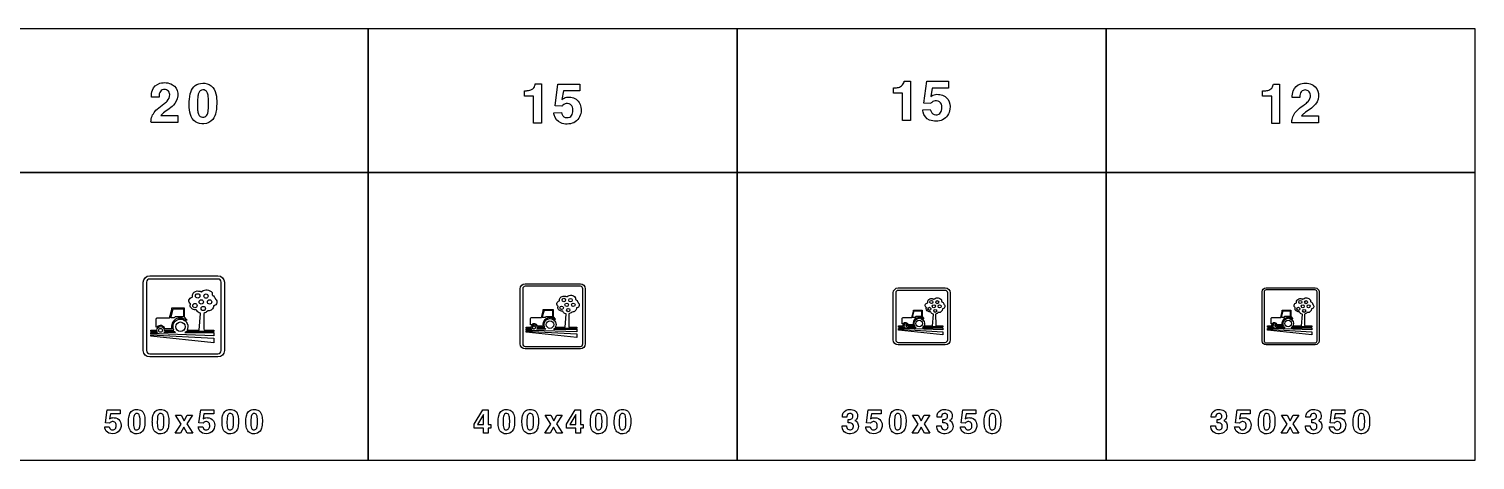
# Model space of a CAD drawing. Extents: x 0 to 18160, y 0 to 2655.
# Drawn here: x 9262 to 18160, y 0 to 2655 of the extents above; entities that cross this region are included whole.
import ezdxf

# ---------------------------------------------------------------- set-up
doc = ezdxf.new("R2010")
doc.units = 0
doc.header["$MEASUREMENT"] = 0

msp = doc.modelspace()

# ---------------------------------------------------------------- linework, layer by layer
for points in [[(9080, 1770), (11350, 1770), (11350, 2655), (9080, 2655)], [(11350, 1770), (13620, 1770), (13620, 2655), (11350, 2655)], [(13620, 1770), (15890, 1770), (15890, 2655), (13620, 2655)], [(15890, 1770), (18160, 1770), (18160, 2655), (15890, 2655)], [(9080, 0), (11350, 0), (11350, 1770), (9080, 1770)], [(11350, 0), (13620, 0), (13620, 1770), (11350, 1770)], [(13620, 0), (15890, 0), (15890, 1770), (13620, 1770)], [(15890, 0), (18160, 0), (18160, 1770), (15890, 1770)], [(10212.5, 882.609), (10162.4, 882.609), (10156.1, 875.449), (10134.3, 875.449), (10150, 932.356), (10212.5, 932.356)], [(12483, 883.086), (12442.9, 883.086), (12437.9, 877.358), (12420.4, 877.358), (12433, 922.884), (12483, 922.884)], [(14753.2, 883.324), (14718.2, 883.324), (14713.8, 878.312), (14698.5, 878.312), (14709.5, 918.147), (14753.2, 918.147)], [(17023.2, 883.324), (16988.2, 883.324), (16983.8, 878.312), (16968.5, 878.312), (16979.5, 918.147), (17023.2, 918.147)], [(12443.2, 805.291), (12387.5, 805.291), (12388.9, 810.999), (12438.7, 810.999)], [(14884.7, 770.448), (14612.5, 799.576), (14612.4, 804.025), (14612.4, 805.667), (14884.7, 790.768)], [(14718.4, 815.254), (14669.7, 815.254), (14670.9, 820.248), (14714.4, 820.248)], [(17154.7, 770.448), (16882.5, 799.576), (16882.4, 804.025), (16882.4, 805.667), (17154.7, 790.768)], [(16988.4, 815.254), (16939.7, 815.254), (16940.9, 820.248), (16984.4, 820.248)], [(10400.2, 721.357), (10011.4, 762.968), (10011.3, 769.324), (10011.3, 771.671), (10400.2, 750.386)], [(10162.7, 785.366), (10093.1, 785.366), (10094.9, 792.5), (10157.1, 792.5)], [(12633.2, 754.085), (12322.1, 787.373), (12322, 792.458), (12322, 794.335), (12633.2, 777.307)], [(10198.2, 221.797), (10163.1, 276.346), (10197.9, 276.346), (10216.2, 242.294), (10234.9, 276.346), (10269, 276.346), (10233.5, 222.318), (10270, 166.299), (10235.4, 166.299), (10215.6, 202.389), (10195.2, 166.299), (10161, 166.299)], [(12001, 222.096), (12055.2, 309.963), (12087.1, 309.963), (12087.1, 219.229), (12103.3, 219.229), (12103.3, 196.409), (12087.1, 196.409), (12087.1, 165.058), (12058.6, 165.058), (12058.6, 196.409), (12001, 196.409)], [(12058.6, 280.769), (12022.6, 219.229), (12058.6, 219.229)], [(12472.5, 221.797), (12437.4, 276.346), (12472.2, 276.347), (12490.5, 242.294), (12509.2, 276.347), (12543.3, 276.347), (12507.8, 222.318), (12544.3, 166.299), (12509.7, 166.299), (12489.9, 202.389), (12469.5, 166.299), (12435.3, 166.299)], [(12569, 222.114), (12623.3, 309.981), (12655.1, 309.981), (12655.1, 219.246), (12671.3, 219.246), (12671.3, 196.427), (12655.1, 196.427), (12655.1, 165.076), (12626.6, 165.076), (12626.6, 196.427), (12569, 196.427)], [(12626.6, 280.787), (12590.6, 219.246), (12626.6, 219.246)], [(14734.2, 221.783), (14699.1, 276.333), (14733.9, 276.333), (14752.1, 242.281), (14770.8, 276.333), (14805, 276.333), (14769.4, 222.304), (14806, 166.285), (14771.4, 166.285), (14751.6, 202.375), (14731.2, 166.285), (14697, 166.285)], [(17004.2, 221.783), (16969.1, 276.333), (17003.9, 276.333), (17022.1, 242.281), (17040.8, 276.333), (17075, 276.333), (17039.4, 222.304), (17076, 166.285), (17041.4, 166.285), (17021.6, 202.375), (17001.2, 166.285), (16967, 166.285)]]:
    msp.add_lwpolyline(points, close=True)
for points in [[(10012.9, 2078.85, -0.0640343), (10014.2, 2099.78, -0.161687), (10050, 2160.33, -0.0283718), (10091.8, 2192.71, 0.0545111), (10112.7, 2210.64, 0.192461), (10127.7, 2250.18, 0.234238), (10114.1, 2276.56, 0.196223), (10088.8, 2281.34, 0.252425), (10066.8, 2264.16, 0.0856617), (10062.7, 2247.14, 0.0202329), (10062, 2235.45), (10015.3, 2235.45, -0.0983795), (10021.4, 2276.76, -0.245047), (10067.6, 2319.89, -0.207102), (10144.5, 2311.55, -0.233443), (10177, 2259.22, -0.20961), (10158.8, 2195.04, -0.0785124), (10124.9, 2163.57, 0.0107372), (10089.1, 2137.78, 0.0665092), (10073.2, 2121.74), (10177.7, 2121.74), (10177.7, 2078.85)], [(10247.9, 2191.49, -0.0563084), (10253.9, 2254.33, -0.130301), (10276.1, 2298.12, -0.174843), (10317.9, 2319.53, -0.147552), (10371, 2312.9, -0.192146), (10407.8, 2269.73, -0.0833996), (10417.1, 2212.7, -0.0545507), (10412.1, 2141.92, -0.116773), (10393, 2097.85, -0.221099), (10338.1, 2070.16, -0.162564), (10286.7, 2082.68, -0.174743), (10255.4, 2128.1, -0.0640867), (10247.9, 2186.79)], [(12310.9, 2274.45), (12324.1, 2274.45, 0.0261527), (12330.1, 2275.12, 0.0824327), (12354.9, 2282.34, 0.211118), (12374.9, 2306.08, 0.0230957), (12377.6, 2315.99), (12415.7, 2315.99), (12415.7, 2074.01), (12367.1, 2074.01), (12367.1, 2241.03), (12310.9, 2241.03)], [(12491, 2139), (12538, 2140.78, 0.0452719), (12544.4, 2124.55, 0.0567733), (12549.1, 2117.67, 0.070207), (12553.5, 2114.2, 0.264984), (12589.6, 2112.3, 0.20748), (12607, 2135.41, 0.147389), (12605.8, 2173.44, 0.308532), (12576.4, 2194.85, 0.215743), (12546.7, 2184.62, 0.028781), (12541.3, 2178.38), (12498.7, 2180.39), (12516.5, 2315.07), (12650.5, 2315.07), (12650.5, 2273.2), (12550.1, 2273.2), (12541.1, 2221.19, -0.0211252), (12554.1, 2228.73, -0.121371), (12587.4, 2234.58, -0.244671), (12647.2, 2202.63, -0.173069), (12658.8, 2143.5, -0.256779), (12613.6, 2077.51, -0.199585), (12534, 2076.44, -0.245625), (12493.7, 2125.34, -0.0170062)], [(14580.9, 2291.94), (14594.1, 2291.94, 0.0261527), (14600.1, 2292.61, 0.0824327), (14624.9, 2299.84, 0.211118), (14644.9, 2323.58, 0.0230957), (14647.6, 2333.49), (14685.7, 2333.49), (14685.7, 2091.51), (14637.1, 2091.51), (14637.1, 2258.53), (14580.9, 2258.53)], [(14761, 2156.5), (14808, 2158.28, 0.0452719), (14814.4, 2142.04, 0.0567733), (14819.1, 2135.17, 0.070207), (14823.5, 2131.7, 0.264984), (14859.6, 2129.8, 0.20748), (14877, 2152.9, 0.147389), (14875.8, 2190.94, 0.308532), (14846.4, 2212.34, 0.215743), (14816.7, 2202.11, 0.028781), (14811.3, 2195.87), (14768.7, 2197.89), (14786.5, 2332.56), (14920.5, 2332.56), (14920.5, 2290.7), (14820.1, 2290.7), (14811.1, 2238.69, -0.0211252), (14824, 2246.23, -0.121371), (14857.4, 2252.08, -0.244671), (14917.2, 2220.12, -0.173069), (14928.7, 2161, -0.256779), (14883.6, 2095.01, -0.199585), (14804, 2093.94, -0.245625), (14763.7, 2142.83, -0.0170062)], [(16852.4, 2273.43), (16865.5, 2273.43, 0.0261527), (16871.5, 2274.1, 0.0824327), (16896.4, 2281.32, 0.211118), (16916.4, 2305.06, 0.0230957), (16919, 2314.97), (16957.1, 2314.97), (16957.1, 2072.99), (16908.5, 2072.99), (16908.5, 2240.01), (16852.4, 2240.01)], [(17032.5, 2075.98, -0.0640343), (17033.8, 2096.92, -0.161687), (17069.6, 2157.46, -0.0283718), (17111.4, 2189.85, 0.0545111), (17132.3, 2207.78, 0.192461), (17147.3, 2247.31, 0.234238), (17133.7, 2273.69, 0.196223), (17108.4, 2278.47, 0.252425), (17086.4, 2261.29, 0.0856617), (17082.3, 2244.27, 0.0202329), (17081.6, 2232.58), (17034.9, 2232.58, -0.0983795), (17041, 2273.89, -0.245047), (17087.1, 2317.02, -0.207102), (17164.1, 2308.69, -0.233443), (17196.6, 2256.36, -0.20961), (17178.4, 2192.18, -0.0785124), (17144.5, 2160.7, 0.0107372), (17108.7, 2134.91, 0.0665092), (17092.8, 2118.88), (17197.3, 2118.88), (17197.3, 2075.98)], [(10299.2, 2160.96, 0.0124589), (10299.8, 2154.64, 0.0668192), (10305.4, 2129.25, 0.615362), (10356.3, 2123.64, 0.0726881), (10361.7, 2136.67, 0.0588562), (10366.4, 2173.95, 0.0389037), (10364.8, 2240.94, 0.084671), (10358.2, 2264.28, 0.156013), (10346.8, 2276.44, 0.143208), (10331, 2279.4, 0.172584), (10315.3, 2273.2, 0.132565), (10305.3, 2257.64, 0.0498315), (10300.8, 2235.92, 0.0368731)], [(10005, 634.993, -0.414213), (9965, 674.993), (9965, 1094.99, -0.414213), (10005, 1134.99), (10425, 1134.99, -0.414213), (10465, 1094.99), (10465, 674.993, -0.414213), (10425, 634.993)], [(10005, 654.993), (10425, 654.993, 0.414213), (10445, 674.993), (10445, 1094.99, 0.414213), (10425, 1114.99), (10005, 1114.99, 0.414213), (9985, 1094.99), (9985, 674.993, 0.414213)], [(12315, 684.993, -0.414213), (12285, 714.993), (12285, 1054.99, -0.414213), (12315, 1084.99), (12655, 1084.99, -0.414213), (12685, 1054.99), (12685, 714.993, -0.414213), (12655, 684.993)], [(12315, 699.993), (12655, 699.993, 0.414213), (12670, 714.993), (12670, 1054.99, 0.414213), (12655, 1069.99), (12315, 1069.99, 0.414213), (12300, 1054.99), (12300, 714.993, 0.414213)], [(10063.2, 777.066), (10011.2, 777.086), (10011.2, 785.372), (10041.6, 785.372), (10053.5, 785.372, -0.0893134), (10049.9, 792.501), (10047.4, 792.501), (10011.3, 792.501), (10011.2, 800.872), (10041, 800.872), (10049, 800.87, -0.920557), (10094, 800.858), (10096.9, 800.857), (10107.2, 800.872), (10140.3, 800.872), (10153.8, 800.878, -0.123296), (10148.4, 822.4, -1), (10239.7, 822.4, -0.123082), (10234.4, 800.912), (10288.2, 800.874), (10310, 800.857), (10318, 902.793, 0.243886), (10317.1, 904.029, 0.0156973), (10315.2, 904.629, -0.252254), (10294.3, 920.743, 0.0261586), (10293.2, 922.744, 0.170247), (10291, 924.486, 0.0457751), (10288.6, 925.029), (10287.8, 925.086, -0.201977), (10263.2, 933.657, -0.278568), (10254.5, 954.029, -0.12828), (10254.7, 956.636, 0.0821631), (10256.4, 961.479, 0.101252), (10256, 962.601, -0.301413), (10245.6, 984.486, -0.279024), (10266.9, 1004.04, 0.218449), (10267.7, 1005.5), (10267.6, 1006.86, -0.2064), (10272.3, 1027.21, -0.304321), (10305.5, 1040.94, -0.0539987), (10314.8, 1039.21, -0.0172394), (10318, 1038.23, -0.0515013), (10319.7, 1037.39, 0.061574), (10322.1, 1036.29, 0.257185), (10324.3, 1036.77, -0.00613556), (10326.5, 1038.53, -0.438185), (10388.1, 1031.14, -0.142943), (10389.4, 1026.3), (10389.2, 1019.47, 0.124745), (10390.2, 1015.31, 0.0817407), (10391.6, 1013.86, -0.250572), (10408.4, 994.329, -0.0187453), (10408.8, 992.301, 0.0256868), (10409.2, 991.658, -0.65398), (10400.6, 950.665, 0.0577165), (10398.6, 950.615, 0.178439), (10397.3, 949.858, -0.416877), (10364.5, 918.215, 0.00580549), (10362.3, 918.086, 0.0901777), (10360.3, 917.586, -0.121137), (10337.2, 903.315), (10338.3, 808.786), (10338.9, 800.872), (10400.2, 800.857), (10400.2, 797.572), (10400.2, 792.501), (10228.6, 792.486, -0.0578853), (10220.8, 785.372), (10400.2, 785.372), (10400.2, 765.65)], [(10286.4, 1011.22, -0.414203), (10300, 1024.73, -0.414203), (10313.6, 1011.22, -0.414203), (10300, 997.716, -0.414203)], [(10308.5, 973.701, -1), (10335.3, 973.701, -1)], [(10338, 1009.81, -1), (10364.5, 1009.81, -1)], [(10359.5, 973.586, -1), (10386.3, 973.586, -1)], [(12363.6, 798.652), (12322, 798.668), (12322, 805.296), (12346.3, 805.296), (12355.8, 805.296, -0.0893134), (12352.9, 810.999), (12350.9, 810.999), (12322, 810.999), (12322, 817.696), (12345.8, 817.696), (12352.2, 817.695, -0.920557), (12388.2, 817.685), (12390.5, 817.685), (12398.8, 817.696), (12425.2, 817.696), (12436, 817.701, -0.123296), (12431.7, 834.919, -1), (12504.8, 834.919, -0.123082), (12500.5, 817.728), (12543.6, 817.698), (12561, 817.685), (12567.4, 899.233, 0.243886), (12566.7, 900.222, 0.0156973), (12565.2, 900.702, -0.252254), (12548.4, 913.593, 0.0261586), (12547.5, 915.193, 0.170247), (12545.8, 916.587, 0.0457751), (12543.9, 917.022), (12543.2, 917.067, -0.201977), (12523.5, 923.924, -0.278568), (12516.6, 940.222, -0.12828), (12516.8, 942.307, 0.0821631), (12518.1, 946.182, 0.101252), (12517.8, 947.079, -0.301413), (12509.5, 964.588, -0.279024), (12526.5, 980.233, 0.218449), (12527.1, 981.399), (12527.1, 982.485, -0.2064), (12530.8, 998.771, -0.304321), (12557.4, 1009.75, -0.0539987), (12564.8, 1008.37, -0.0172394), (12567.4, 1007.58, -0.0515013), (12568.8, 1006.91, 0.061574), (12570.7, 1006.03, 0.257185), (12572.5, 1006.42, -0.00613556), (12574.2, 1007.82, -0.438185), (12623.5, 1001.91, -0.142943), (12624.5, 998.039), (12624.3, 992.576, 0.124745), (12625.1, 989.25, 0.0817407), (12626.3, 988.09, -0.250572), (12639.7, 972.462, -0.0187453), (12640, 970.839, 0.0256868), (12640.4, 970.325, -0.65398), (12633.5, 937.531, 0.0577165), (12631.8, 937.49, 0.178439), (12630.8, 936.885, -0.416877), (12604.6, 911.571, 0.00580549), (12602.9, 911.467, 0.0901777), (12601.2, 911.067, -0.121137), (12582.8, 899.65), (12583.6, 824.028), (12584.1, 817.696), (12633.2, 817.685), (12633.2, 815.056), (12633.2, 810.999), (12495.9, 810.988, -0.0578853), (12489.6, 805.296), (12633.2, 805.296), (12633.2, 789.519)], [(12542.1, 985.977, -0.414203), (12553, 996.781, -0.414203), (12563.9, 985.977, -0.414203), (12553, 975.172, -0.414203)], [(12583.4, 984.85, -1), (12604.6, 984.85, -1)], [(14610, 709.993, -0.414213), (14580, 739.993), (14580, 1029.99, -0.414213), (14610, 1059.99), (14900, 1059.99, -0.414213), (14930, 1029.99), (14930, 739.993, -0.414213), (14900, 709.993)], [(14610, 724.993), (14900, 724.993, 0.414213), (14915, 739.993), (14915, 1029.99, 0.414213), (14900, 1044.99), (14610, 1044.99, 0.414213), (14595, 1029.99), (14595, 739.993, 0.414213)], [(14648.8, 809.444), (14612.4, 809.458), (14612.4, 815.258), (14633.6, 815.258), (14642, 815.258, -0.0893134), (14639.4, 820.249), (14637.7, 820.249), (14612.4, 820.249), (14612.4, 826.108), (14633.2, 826.108), (14638.8, 826.107, -0.920557), (14670.3, 826.099), (14672.3, 826.098), (14679.6, 826.108), (14702.7, 826.108), (14712.1, 826.112, -0.123296), (14708.4, 841.178, -1), (14772.3, 841.178, -0.123082), (14768.6, 826.136), (14806.2, 826.11), (14821.5, 826.098), (14827.1, 897.453, 0.243886), (14826.5, 898.318, 0.0156973), (14825.2, 898.738, -0.252254), (14810.5, 910.018, 0.0261586), (14809.7, 911.418, 0.170247), (14808.2, 912.638, 0.0457751), (14806.5, 913.018), (14806, 913.058, -0.201977), (14788.7, 919.058, -0.278568), (14782.6, 933.318, -0.12828), (14782.8, 935.143, 0.0821631), (14784, 938.533, 0.101252), (14783.7, 939.318, -0.301413), (14776.4, 954.638, -0.279024), (14791.3, 968.328, 0.218449), (14791.9, 969.348), (14791.8, 970.298, -0.2064), (14795.1, 984.548, -0.304321), (14818.4, 994.158, -0.0539987), (14824.8, 992.948, -0.0172394), (14827.1, 992.258, -0.0515013), (14828.3, 991.668, 0.061574), (14830, 990.898, 0.257185), (14831.5, 991.238, -0.00613556), (14833.1, 992.468, -0.438185), (14876.2, 987.298, -0.142943), (14877.1, 983.908), (14876.9, 979.128, 0.124745), (14877.6, 976.218, 0.0817407), (14878.6, 975.203, -0.250572), (14890.4, 961.528, -0.0187453), (14890.6, 960.108, 0.0256868), (14890.9, 959.658, -0.65398), (14884.9, 930.963, 0.0577165), (14883.5, 930.928, 0.178439), (14882.6, 930.398, -0.416877), (14859.7, 908.249, 0.00580549), (14858.1, 908.158, 0.0901777), (14856.7, 907.808, -0.121137), (14840.5, 897.818), (14841.3, 831.648), (14841.7, 826.108), (14884.7, 826.098), (14884.7, 823.798), (14884.7, 820.249), (14764.5, 820.238, -0.0578853), (14759.1, 815.258), (14884.7, 815.258), (14884.7, 801.453)], [(14805, 973.353, -0.414203), (14814.5, 982.807, -0.414203), (14824, 973.353, -0.414203), (14814.5, 963.899, -0.414203)], [(14841.1, 972.368, -1), (14859.7, 972.368, -1)], [(16874, 709.993, -0.414213), (16850, 733.993), (16850, 1035.99, -0.414213), (16874, 1059.99), (17176, 1059.99, -0.414213), (17200, 1035.99), (17200, 733.993, -0.414213), (17176, 709.993)], [(16874, 721.994), (17176, 721.994, 0.414213), (17188, 733.994), (17188, 1035.99, 0.414213), (17176, 1047.99), (16874, 1047.99, 0.414213), (16862, 1035.99), (16862, 733.994, 0.414213)], [(16918.8, 809.444), (16882.4, 809.458), (16882.4, 815.258), (16903.6, 815.258), (16912, 815.258, -0.0893134), (16909.4, 820.249), (16907.7, 820.249), (16882.4, 820.249), (16882.4, 826.108), (16903.2, 826.108), (16908.8, 826.107, -0.920557), (16940.3, 826.099), (16942.3, 826.098), (16949.6, 826.108), (16972.7, 826.108), (16982.1, 826.112, -0.123296), (16978.4, 841.178, -1), (17042.3, 841.178, -0.123082), (17038.6, 826.136), (17076.2, 826.11), (17091.5, 826.098), (17097.1, 897.453, 0.243886), (17096.5, 898.318, 0.0156973), (17095.2, 898.738, -0.252254), (17080.5, 910.018, 0.0261586), (17079.7, 911.418, 0.170247), (17078.2, 912.638, 0.0457751), (17076.5, 913.018), (17076, 913.058, -0.201977), (17058.7, 919.058, -0.278568), (17052.6, 933.318, -0.12828), (17052.8, 935.143, 0.0821631), (17054, 938.533, 0.101252), (17053.7, 939.318, -0.301413), (17046.4, 954.638, -0.279024), (17061.3, 968.328, 0.218449), (17061.9, 969.348), (17061.8, 970.298, -0.2064), (17065.1, 984.548, -0.304321), (17088.4, 994.158, -0.0539987), (17094.8, 992.948, -0.0172394), (17097.1, 992.258, -0.0515013), (17098.3, 991.668, 0.061574), (17100, 990.898, 0.257185), (17101.5, 991.238, -0.00613556), (17103.1, 992.468, -0.438185), (17146.2, 987.298, -0.142943), (17147.1, 983.908), (17146.9, 979.128, 0.124745), (17147.6, 976.218, 0.0817407), (17148.6, 975.203, -0.250572), (17160.4, 961.528, -0.0187453), (17160.6, 960.108, 0.0256868), (17160.9, 959.658, -0.65398), (17154.9, 930.963, 0.0577165), (17153.5, 930.928, 0.178439), (17152.6, 930.398, -0.416877), (17129.7, 908.249, 0.00580549), (17128.1, 908.158, 0.0901777), (17126.7, 907.808, -0.121137), (17110.5, 897.818), (17111.3, 831.648), (17111.7, 826.108), (17154.7, 826.098), (17154.7, 823.798), (17154.7, 820.249), (17034.5, 820.238, -0.0578853), (17029.1, 815.258), (17154.7, 815.258), (17154.7, 801.453)], [(17075, 973.353, -0.414203), (17084.5, 982.807, -0.414203), (17094, 973.353, -0.414203), (17084.5, 963.899, -0.414203)], [(17111.1, 972.368, -1), (17129.7, 972.368, -1)], [(10141.8, 938.528), (10217.6, 938.528), (10217.6, 882.609), (10234.2, 864.616), (10234.2, 861.939), (10229, 861.942), (10226.9, 861.945, 0.724964), (10140, 809.222), (10098.2, 809.088, 0.586493), (10050.2, 818.706), (10043.8, 818.703), (10043.9, 868.315, -0.413626), (10051, 875.45), (10127.6, 875.449), (10141.8, 928.139)], [(10269.7, 951.072, -1), (10296.7, 951.072, -1)], [(10320.9, 933.5, -1), (10347.3, 933.5, -1)], [(12426.4, 927.821), (12487.1, 927.821), (12487.1, 883.086), (12500.4, 868.691), (12500.4, 866.549), (12496.2, 866.552), (12494.5, 866.555, 0.724964), (12425, 824.377), (12391.5, 824.269, 0.586493), (12353.2, 831.964), (12348.1, 831.961), (12348.1, 871.65, -0.413626), (12353.8, 877.359), (12415.1, 877.358), (12426.4, 919.51)], [(12528.7, 937.856, -1), (12550.4, 937.856, -1)], [(12559.8, 955.959, -1), (12581.2, 955.959, -1)], [(12569.7, 923.799, -1), (12590.8, 923.799, -1)], [(12600.6, 955.868, -1), (12622, 955.868, -1)], [(14703.7, 922.467), (14756.9, 922.468), (14756.9, 883.324), (14768.5, 870.729), (14768.5, 868.855), (14764.8, 868.857), (14763.3, 868.859, 0.724964), (14702.5, 831.954), (14673.2, 831.859, 0.586493), (14639.7, 838.592), (14635.2, 838.59), (14635.2, 873.318, -0.413626), (14640.2, 878.313), (14693.8, 878.312), (14703.7, 915.195)], [(14793.3, 931.249, -1), (14812.2, 931.249, -1)], [(14820.4, 947.088, -1), (14839.2, 947.088, -1)], [(14829.1, 918.948, -1), (14847.6, 918.948, -1)], [(14856.1, 947.008, -1), (14874.9, 947.008, -1)], [(16973.7, 922.467), (17026.9, 922.468), (17026.9, 883.324), (17038.5, 870.729), (17038.5, 868.855), (17034.8, 868.857), (17033.3, 868.859, 0.724964), (16972.5, 831.954), (16943.2, 831.859, 0.586493), (16909.7, 838.592), (16905.2, 838.59), (16905.2, 873.318, -0.413626), (16910.2, 878.313), (16963.8, 878.312), (16973.7, 915.195)], [(17063.3, 931.249, -1), (17082.2, 931.249, -1)], [(17090.4, 947.088, -1), (17109.2, 947.088, -1)], [(17099.1, 918.948, -1), (17117.6, 918.948, -1)], [(17126.1, 947.008, -1), (17144.9, 947.008, -1)], [(10059, 799.009, -1), (10083, 799.009, -1)], [(10164.6, 821.472, -1), (10222.4, 821.472, -1)], [(12360.2, 816.206, -1), (12379.4, 816.206, -1)], [(12444.7, 834.176, -1), (12490.9, 834.176, -1)], [(14645.8, 824.805, -1), (14662.6, 824.805, -1)], [(14719.7, 840.528, -1), (14760.2, 840.528, -1)], [(16915.8, 824.805, -1), (16932.6, 824.805, -1)], [(16989.7, 840.528, -1), (17030.2, 840.528, -1)], [(9727.75, 203.882), (9755.92, 204.948, 0.0452719), (9759.76, 195.209, 0.0567733), (9762.6, 191.086, 0.070207), (9765.26, 189, 0.264984), (9786.87, 187.863, 0.20748), (9797.32, 201.725, 0.147389), (9796.63, 224.545, 0.308532), (9779, 237.389, 0.215743), (9761.13, 231.251, 0.028781), (9757.91, 227.507), (9732.34, 228.716), (9743.03, 309.521), (9823.46, 309.521), (9823.46, 284.403), (9763.2, 284.403), (9757.82, 253.195, -0.0211252), (9765.57, 257.721, -0.121371), (9785.57, 261.228, -0.244671), (9821.44, 242.057, -0.173069), (9828.39, 206.583, -0.256779), (9801.28, 166.986, -0.199585), (9753.55, 166.346, -0.245625), (9729.38, 195.683, -0.0170062)], [(9874.18, 234.284, -0.0563084), (9877.8, 271.986, -0.130301), (9891.12, 298.265, -0.174843), (9916.22, 311.109, -0.147552), (9948.09, 307.128, -0.192146), (9970.17, 281.227, -0.0833996), (9975.72, 247.009, -0.0545507), (9972.71, 204.545, -0.116773), (9961.26, 178.099, -0.221099), (9928.35, 161.488, -0.162564), (9897.47, 169, -0.174743), (9878.7, 196.251, -0.0640867), (9874.23, 231.464)], [(9905.01, 215.967, 0.0124589), (9905.32, 212.175, 0.0668192), (9908.68, 196.938, 0.615362), (9939.23, 193.573, 0.0726881), (9942.5, 201.393, 0.0588562), (9945.32, 223.763, 0.0389037), (9944.34, 263.953, 0.084671), (9940.39, 277.957, 0.156013), (9933.52, 285.256, 0.143208), (9924.08, 287.033, 0.172584), (9914.63, 283.313, 0.132565), (9908.66, 273.976, 0.0498315), (9905.93, 260.943, 0.0368731)], [(10020.9, 234.284, -0.0563084), (10024.6, 271.986, -0.130301), (10037.9, 298.265, -0.174843), (10063, 311.109, -0.147552), (10094.8, 307.128, -0.192146), (10116.9, 281.227, -0.0833996), (10122.5, 247.009, -0.0545507), (10119.5, 204.545, -0.116773), (10108, 178.1, -0.221099), (10075.1, 161.488, -0.162564), (10044.2, 169, -0.174743), (10025.5, 196.251, -0.0640867), (10021, 231.464)], [(10051.8, 215.967, 0.0124589), (10052.1, 212.175, 0.0668192), (10055.4, 196.938, 0.615362), (10086, 193.573, 0.0726881), (10089.2, 201.393, 0.0588562), (10092.1, 223.763, 0.0389037), (10091.1, 263.953, 0.084671), (10087.1, 277.957, 0.156013), (10080.3, 285.256, 0.143208), (10070.8, 287.033, 0.172584), (10061.4, 283.313, 0.132565), (10055.4, 273.976, 0.0498315), (10052.7, 260.943, 0.0368731)], [(10303.3, 203.891), (10331.5, 204.957, 0.0452719), (10335.3, 195.218, 0.0567733), (10338.2, 191.095, 0.070207), (10340.8, 189.009, 0.264984), (10362.4, 187.872, 0.20748), (10372.9, 201.734, 0.147389), (10372.2, 224.554, 0.308532), (10354.6, 237.398, 0.215743), (10336.7, 231.26, 0.028781), (10333.5, 227.516), (10307.9, 228.725), (10318.6, 309.531), (10399, 309.531), (10399, 284.412), (10338.8, 284.412), (10333.4, 253.204, -0.0211252), (10341.1, 257.73, -0.121371), (10361.1, 261.237, -0.244671), (10397, 242.066, -0.173069), (10404, 206.592, -0.256779), (10376.8, 166.995, -0.199585), (10329.1, 166.355, -0.245625), (10305, 195.692, -0.0170062)], [(10449.7, 234.285, -0.0563084), (10453.4, 271.986, -0.130301), (10466.7, 298.266, -0.174843), (10491.8, 311.109, -0.147552), (10523.7, 307.128, -0.192146), (10545.7, 281.228, -0.0833996), (10551.3, 247.01, -0.0545507), (10548.3, 204.545, -0.116773), (10536.8, 178.1, -0.221099), (10503.9, 161.488, -0.162564), (10473, 169, -0.174743), (10454.3, 196.251, -0.0640867), (10449.8, 231.465)], [(10480.6, 215.967, 0.0124589), (10480.9, 212.175, 0.0668192), (10484.2, 196.939, 0.615362), (10514.8, 193.574, 0.0726881), (10518.1, 201.394, 0.0588562), (10520.9, 223.763, 0.0389037), (10519.9, 263.953, 0.084671), (10516, 277.957, 0.156013), (10509.1, 285.256, 0.143208), (10499.7, 287.033, 0.172584), (10490.2, 283.313, 0.132565), (10484.2, 273.976, 0.0498315), (10481.5, 260.943, 0.0368731)], [(10596.5, 234.275, -0.0563084), (10600.1, 271.977, -0.130301), (10613.4, 298.256, -0.174843), (10638.5, 311.1, -0.147552), (10670.4, 307.119, -0.192146), (10692.5, 281.218, -0.0833996), (10698, 247, -0.0545507), (10695, 204.536, -0.116773), (10683.6, 178.09, -0.221099), (10650.7, 161.479, -0.162564), (10619.8, 168.991, -0.174743), (10601, 196.242, -0.0640867), (10596.5, 231.455)], [(10627.3, 215.958, 0.0124589), (10627.6, 212.166, 0.0668192), (10631, 196.929, 0.615362), (10661.5, 193.564, 0.0726881), (10664.8, 201.384, 0.0588562), (10667.6, 223.754, 0.0389037), (10666.7, 263.943, 0.084671), (10662.7, 277.948, 0.156013), (10655.8, 285.247, 0.143208), (10646.4, 287.024, 0.172584), (10636.9, 283.304, 0.132565), (10631, 273.967, 0.0498315), (10628.2, 260.934, 0.0368731)], [(12148.5, 234.285, -0.0563084), (12152.1, 271.986, -0.130301), (12165.4, 298.266, -0.174843), (12190.5, 311.109, -0.147552), (12222.4, 307.128, -0.192146), (12244.5, 281.228, -0.0833996), (12250, 247.01, -0.0545507), (12247, 204.546, -0.116773), (12235.6, 178.1, -0.221099), (12202.7, 161.489, -0.162564), (12171.8, 169.001, -0.174743), (12153, 196.252, -0.0640867), (12148.5, 231.465)], [(12179.3, 215.967, 0.0124589), (12179.6, 212.176, 0.0668192), (12183, 196.939, 0.615362), (12213.5, 193.574, 0.0726881), (12216.8, 201.394, 0.0588562), (12219.6, 223.764, 0.0389037), (12218.6, 263.953, 0.084671), (12214.7, 277.958, 0.156013), (12207.8, 285.256, 0.143208), (12198.4, 287.034, 0.172584), (12188.9, 283.313, 0.132565), (12183, 273.977, 0.0498315), (12180.2, 260.944, 0.0368731)], [(12295.2, 234.285, -0.0563084), (12298.9, 271.986, -0.130301), (12312.2, 298.266, -0.174843), (12337.3, 311.109, -0.147552), (12369.1, 307.128, -0.192146), (12391.2, 281.228, -0.0833996), (12396.8, 247.01, -0.0545507), (12393.8, 204.546, -0.116773), (12382.3, 178.1, -0.221099), (12349.4, 161.489, -0.162564), (12318.5, 169.001, -0.174743), (12299.8, 196.252, -0.0640867), (12295.3, 231.465)], [(12326.1, 215.967, 0.0124589), (12326.4, 212.176, 0.0668192), (12329.7, 196.939, 0.615362), (12360.3, 193.574, 0.0726881), (12363.5, 201.394, 0.0588562), (12366.4, 223.764, 0.0389037), (12365.4, 263.953, 0.084671), (12361.4, 277.958, 0.156013), (12354.6, 285.256, 0.143208), (12345.1, 287.034, 0.172584), (12335.7, 283.313, 0.132565), (12329.7, 273.977, 0.0498315), (12327, 260.944, 0.0368731)], [(12716.5, 234.285, -0.0563084), (12720.1, 271.986, -0.130301), (12733.4, 298.266, -0.174843), (12758.5, 311.109, -0.147552), (12790.4, 307.128, -0.192146), (12812.5, 281.228, -0.0833996), (12818, 247.01, -0.0545507), (12815, 204.545, -0.116773), (12803.6, 178.1, -0.221099), (12770.7, 161.489, -0.162564), (12739.8, 169, -0.174743), (12721, 196.252, -0.0640867), (12716.5, 231.465)], [(12747.3, 215.967, 0.0124589), (12747.6, 212.176, 0.0668192), (12751, 196.939, 0.615362), (12781.5, 193.574, 0.0726881), (12784.8, 201.394, 0.0588562), (12787.6, 223.763, 0.0389037), (12786.7, 263.953, 0.084671), (12782.7, 277.958, 0.156013), (12775.8, 285.256, 0.143208), (12766.4, 287.033, 0.172584), (12757, 283.313, 0.132565), (12751, 273.977, 0.0498315), (12748.3, 260.943, 0.0368731)], [(12863.2, 234.275, -0.0563084), (12866.9, 271.977, -0.130301), (12880.2, 298.256, -0.174843), (12905.3, 311.1, -0.147552), (12937.2, 307.119, -0.192146), (12959.2, 281.219, -0.0833996), (12964.8, 247.001, -0.0545507), (12961.8, 204.536, -0.116773), (12950.3, 178.091, -0.221099), (12917.4, 161.479, -0.162564), (12886.5, 168.991, -0.174743), (12867.8, 196.242, -0.0640867), (12863.3, 231.456)], [(12894.1, 215.958, 0.0124589), (12894.4, 212.166, 0.0668192), (12897.7, 196.93, 0.615362), (12928.3, 193.565, 0.0726881), (12931.6, 201.385, 0.0588562), (12934.4, 223.754, 0.0389037), (12933.4, 263.944, 0.084671), (12929.5, 277.948, 0.156013), (12922.6, 285.247, 0.143208), (12913.2, 287.024, 0.172584), (12903.7, 283.304, 0.132565), (12897.7, 273.967, 0.0498315), (12895, 260.934, 0.0368731)], [(14264.9, 210.618), (14292.7, 210.618, 0.0411845), (14294, 201.495, 0.335066), (14312.3, 186.329, 0.276505), (14331.4, 195.05, 0.158203), (14334.8, 207.49, 0.0878221), (14333, 217.04, 0.217575), (14321.9, 227.158, 0.0882727), (14309.1, 229.031), (14302.7, 229.031), (14302.7, 250.192, 0.0282129), (14314.4, 250.547, 0.50028), (14330.6, 277.846, 0.235001), (14319.5, 286.874, 0.165496), (14304.1, 285.5, 0.220849), (14295.5, 275.571, 0.055705), (14293.8, 264.647), (14266.9, 264.647, -0.0488003), (14268, 278.201, -0.30773), (14302.6, 310.903, -0.146685), (14338.2, 307.348, -0.469869), (14354.2, 251.685, -0.0891152), (14346.9, 244.623), (14344.4, 242.822, -0.0245333), (14351.1, 238.983, -0.202429), (14364.5, 216.969, -0.422325), (14326.9, 163.296, -0.154301), (14288.4, 167.609, -0.287878), (14265, 204.03, -0.0143877)], [(14410.5, 203.85), (14438.6, 204.916, 0.0452719), (14442.5, 195.177, 0.0567733), (14445.3, 191.054, 0.070207), (14448, 188.968, 0.264984), (14469.6, 187.831, 0.20748), (14480, 201.694, 0.147389), (14479.4, 224.513, 0.308532), (14461.7, 237.357, 0.215743), (14443.9, 231.22, 0.028781), (14440.6, 227.476), (14415.1, 228.684), (14425.7, 309.49), (14506.2, 309.49), (14506.2, 284.371), (14445.9, 284.371), (14440.5, 253.163, -0.0211252), (14448.3, 257.689, -0.121371), (14468.3, 261.196, -0.244671), (14504.2, 242.025, -0.173069), (14511.1, 206.551, -0.256779), (14484, 166.954, -0.199585), (14436.3, 166.314, -0.245625), (14412.1, 195.651, -0.0170062)], [(14556.9, 234.262, -0.0563084), (14560.5, 271.963, -0.130301), (14573.8, 298.243, -0.174843), (14598.9, 311.086, -0.147552), (14630.8, 307.106, -0.192146), (14652.9, 281.205, -0.0833996), (14658.4, 246.987, -0.0545507), (14655.4, 204.523, -0.116773), (14644, 178.077, -0.221099), (14611.1, 161.466, -0.162564), (14580.2, 168.978, -0.174743), (14561.4, 196.229, -0.0640867), (14556.9, 231.442)], [(14587.7, 215.944, 0.0124589), (14588, 212.153, 0.0668192), (14591.4, 196.916, 0.615362), (14621.9, 193.551, 0.0726881), (14625.2, 201.371, 0.0588562), (14628, 223.741, 0.0389037), (14627.1, 263.93, 0.084671), (14623.1, 277.935, 0.156013), (14616.2, 285.233, 0.143208), (14606.8, 287.011, 0.172584), (14597.3, 283.29, 0.132565), (14591.4, 273.954, 0.0498315), (14588.7, 260.921, 0.0368731)], [(14847.3, 210.655), (14875.2, 210.655, 0.0411845), (14876.4, 201.531, 0.335066), (14894.7, 186.366, 0.276505), (14913.9, 195.086, 0.158203), (14917.2, 207.527, 0.0878221), (14915.4, 217.076, 0.217575), (14904.3, 227.195, 0.0882727), (14891.6, 229.067), (14885.1, 229.067), (14885.1, 250.228, 0.0282129), (14896.8, 250.584, 0.50028), (14913, 277.882, 0.235001), (14901.9, 286.911, 0.165496), (14886.5, 285.536, 0.220849), (14878, 275.607, 0.055705), (14876.2, 264.683), (14849.4, 264.683, -0.0488003), (14850.4, 278.237, -0.30773), (14885, 310.939, -0.146685), (14920.7, 307.384, -0.469869), (14936.6, 251.721, -0.0891152), (14929.4, 244.659), (14926.8, 242.858, -0.0245333), (14933.5, 239.019, -0.202429), (14946.9, 217.005, -0.422325), (14909.3, 163.332, -0.154301), (14870.8, 167.645, -0.287878), (14847.4, 204.067, -0.0143877)], [(14992.9, 203.886), (15021.1, 204.953, 0.0452719), (15024.9, 195.213, 0.0567733), (15027.8, 191.09, 0.070207), (15030.4, 189.005, 0.264984), (15052, 187.868, 0.20748), (15062.5, 201.73, 0.147389), (15061.8, 224.55, 0.308532), (15044.2, 237.394, 0.215743), (15026.3, 231.256, 0.028781), (15023.1, 227.512), (14997.5, 228.721), (15008.2, 309.526), (15088.6, 309.526), (15088.6, 284.408), (15028.3, 284.408), (15023, 253.199, -0.0211252), (15030.7, 257.725, -0.121371), (15050.7, 261.232, -0.244671), (15086.6, 242.062, -0.173069), (15093.5, 206.588, -0.256779), (15066.4, 166.991, -0.199585), (15018.7, 166.351, -0.245625), (14994.5, 195.687, -0.0170062)], [(15139.3, 234.299, -0.0563084), (15143, 272, -0.130301), (15156.3, 298.28, -0.174843), (15181.4, 311.123, -0.147552), (15213.2, 307.142, -0.192146), (15235.3, 281.242, -0.0833996), (15240.9, 247.024, -0.0545507), (15237.9, 204.559, -0.116773), (15226.4, 178.114, -0.221099), (15193.5, 161.502, -0.162564), (15162.6, 169.014, -0.174743), (15143.9, 196.265, -0.0640867), (15139.4, 231.479)], [(15170.2, 215.981, 0.0124589), (15170.5, 212.19, 0.0668192), (15173.8, 196.953, 0.615362), (15204.4, 193.588, 0.0726881), (15207.6, 201.408, 0.0588562), (15210.5, 223.777, 0.0389037), (15209.5, 263.967, 0.084671), (15205.5, 277.972, 0.156013), (15198.7, 285.27, 0.143208), (15189.2, 287.047, 0.172584), (15179.8, 283.327, 0.132565), (15173.8, 273.991, 0.0498315), (15171.1, 260.957, 0.0368731)], [(16534.9, 210.618), (16562.7, 210.618, 0.0411845), (16564, 201.495, 0.335066), (16582.3, 186.329, 0.276505), (16601.4, 195.05, 0.158203), (16604.8, 207.49, 0.0878221), (16603, 217.04, 0.217575), (16591.9, 227.158, 0.0882727), (16579.1, 229.031), (16572.7, 229.031), (16572.7, 250.192, 0.0282129), (16584.4, 250.547, 0.50028), (16600.6, 277.846, 0.235001), (16589.5, 286.874, 0.165496), (16574.1, 285.5, 0.220849), (16565.5, 275.571, 0.055705), (16563.8, 264.647), (16536.9, 264.647, -0.0488003), (16538, 278.201, -0.30773), (16572.6, 310.903, -0.146685), (16608.2, 307.348, -0.469869), (16624.2, 251.685, -0.0891152), (16616.9, 244.623), (16614.4, 242.822, -0.0245333), (16621.1, 238.983, -0.202429), (16634.5, 216.969, -0.422325), (16596.9, 163.296, -0.154301), (16558.4, 167.609, -0.287878), (16535, 204.03, -0.0143877)], [(16680.5, 203.85), (16708.6, 204.916, 0.0452719), (16712.5, 195.177, 0.0567733), (16715.3, 191.054, 0.070207), (16718, 188.968, 0.264984), (16739.6, 187.831, 0.20748), (16750, 201.694, 0.147389), (16749.4, 224.513, 0.308532), (16731.7, 237.357, 0.215743), (16713.9, 231.22, 0.028781), (16710.6, 227.476), (16685.1, 228.684), (16695.7, 309.49), (16776.2, 309.49), (16776.2, 284.371), (16715.9, 284.371), (16710.5, 253.163, -0.0211252), (16718.3, 257.689, -0.121371), (16738.3, 261.196, -0.244671), (16774.2, 242.025, -0.173069), (16781.1, 206.551, -0.256779), (16754, 166.954, -0.199585), (16706.3, 166.314, -0.245625), (16682.1, 195.651, -0.0170062)], [(16826.9, 234.262, -0.0563084), (16830.5, 271.963, -0.130301), (16843.8, 298.243, -0.174843), (16868.9, 311.086, -0.147552), (16900.8, 307.106, -0.192146), (16922.9, 281.205, -0.0833996), (16928.4, 246.987, -0.0545507), (16925.4, 204.523, -0.116773), (16914, 178.077, -0.221099), (16881.1, 161.466, -0.162564), (16850.2, 168.978, -0.174743), (16831.4, 196.229, -0.0640867), (16826.9, 231.442)], [(16857.7, 215.944, 0.0124589), (16858, 212.153, 0.0668192), (16861.4, 196.916, 0.615362), (16891.9, 193.551, 0.0726881), (16895.2, 201.371, 0.0588562), (16898, 223.741, 0.0389037), (16897.1, 263.93, 0.084671), (16893.1, 277.935, 0.156013), (16886.2, 285.233, 0.143208), (16876.8, 287.011, 0.172584), (16867.3, 283.29, 0.132565), (16861.4, 273.954, 0.0498315), (16858.7, 260.921, 0.0368731)], [(17117.3, 210.655), (17145.2, 210.655, 0.0411845), (17146.4, 201.531, 0.335066), (17164.7, 186.366, 0.276505), (17183.9, 195.086, 0.158203), (17187.2, 207.527, 0.0878221), (17185.4, 217.076, 0.217575), (17174.3, 227.195, 0.0882727), (17161.6, 229.067), (17155.1, 229.067), (17155.1, 250.228, 0.0282129), (17166.8, 250.584, 0.50028), (17183, 277.882, 0.235001), (17171.9, 286.911, 0.165496), (17156.5, 285.536, 0.220849), (17148, 275.607, 0.055705), (17146.3, 264.683), (17119.4, 264.683, -0.0488003), (17120.4, 278.237, -0.30773), (17155, 310.939, -0.146685), (17190.7, 307.384, -0.469869), (17206.6, 251.721, -0.0891152), (17199.4, 244.659), (17196.8, 242.858, -0.0245333), (17203.5, 239.019, -0.202429), (17216.9, 217.005, -0.422325), (17179.3, 163.332, -0.154301), (17140.8, 167.645, -0.287878), (17117.4, 204.067, -0.0143877)], [(17262.9, 203.886), (17291.1, 204.953, 0.0452719), (17294.9, 195.213, 0.0567733), (17297.8, 191.09, 0.070207), (17300.4, 189.005, 0.264984), (17322, 187.868, 0.20748), (17332.5, 201.73, 0.147389), (17331.8, 224.55, 0.308532), (17314.2, 237.394, 0.215743), (17296.3, 231.256, 0.028781), (17293.1, 227.512), (17267.5, 228.721), (17278.2, 309.526), (17358.6, 309.526), (17358.6, 284.408), (17298.3, 284.408), (17293, 253.199, -0.0211252), (17300.7, 257.725, -0.121371), (17320.7, 261.232, -0.244671), (17356.6, 242.062, -0.173069), (17363.5, 206.588, -0.256779), (17336.4, 166.991, -0.199585), (17288.7, 166.351, -0.245625), (17264.5, 195.687, -0.0170062)], [(17409.3, 234.299, -0.0563084), (17413, 272, -0.130301), (17426.3, 298.28, -0.174843), (17451.4, 311.123, -0.147552), (17483.2, 307.142, -0.192146), (17505.3, 281.242, -0.0833996), (17510.9, 247.024, -0.0545507), (17507.9, 204.559, -0.116773), (17496.4, 178.114, -0.221099), (17463.5, 161.502, -0.162564), (17432.6, 169.014, -0.174743), (17413.9, 196.265, -0.0640867), (17409.4, 231.479)], [(17440.2, 215.981, 0.0124589), (17440.5, 212.19, 0.0668192), (17443.8, 196.953, 0.615362), (17474.4, 193.588, 0.0726881), (17477.6, 201.408, 0.0588562), (17480.5, 223.777, 0.0389037), (17479.5, 263.967, 0.084671), (17475.5, 277.972, 0.156013), (17468.7, 285.27, 0.143208), (17459.2, 287.047, 0.172584), (17449.8, 283.327, 0.132565), (17443.8, 273.991, 0.0498315), (17441.1, 260.957, 0.0368731)]]:
    msp.add_lwpolyline(points, format="xyb", close=True)

doc.saveas('drawing.dxf')
